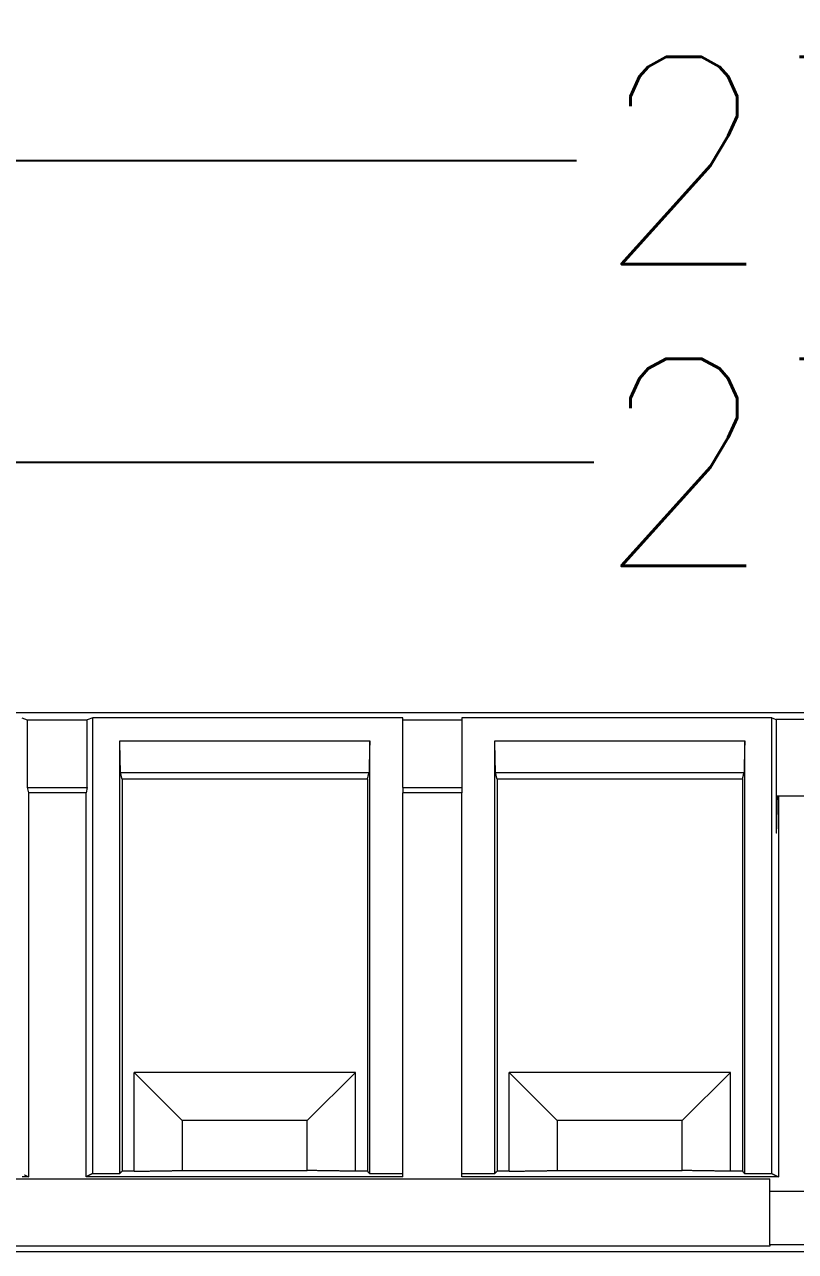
# Model space of a CAD drawing. Header units: millimetres. Extents: x 1136 to 1992, y 400 to 1005.
# Drawn here: x 1324.64 to 1343.23, y 643.6 to 673.21 of the extents above; entities that cross this region are included whole.
import ezdxf

# ---------------------------------------------------------------- set-up
doc = ezdxf.new("R2010")
doc.units = ezdxf.units.MM
doc.layers.add('6', color=7, linetype='Continuous', true_color=0xffffff)
doc.styles.get("Standard").update_dxf_attribs({"font": 'txt', "bigfont": 'gbcbig.shx'})
doc.dimstyles.get("Standard").update_dxf_attribs({"dimtxt": 5, "dimasz": 2, "dimexe": 0.18, "dimexo": 0.0625, "dimgap": 0.09, "dimtad": 0, "dimdec": 1, "dimdsep": 46, "dimtxsty": 'Standard', "dimcen": 0.09, "dimclrd": 5, "dimclre": 5, "dimclrt": 3, "dimadec": 0, "dimazin": 2, "dimtfac": 1, "dimtdec": 1, "dimtofl": 0, "dimtmove": 0, "dimatfit": 3, "dimfxl": 1, "dimtolj": 1, "dimtzin": 0, "dimarcsym": 0})

# ---------------------------------------------------------------- blocks, each defined once
blk = doc.blocks.new('*D105')
at = {"color": 5, "lineweight": -2}
for p, q in [((1212.867, 651.906), (1212.867, 662.823)), ((1214.867, 662.643), (1338.367, 662.643)), ((1481.212, 662.643), (1357.713, 662.643)), ((1483.212, 651.745), (1483.212, 662.823))]:
    blk.add_line(p, q, dxfattribs=at)
at = {"color": 5}
for points in [[(1214.867, 662.976), (1214.867, 662.31), (1212.867, 662.643)], [(1481.212, 662.976), (1481.212, 662.31), (1483.212, 662.643)]]:
    blk.add_solid(points, dxfattribs=at)
at = {"layer": 'Defpoints', "color": 0}
for p in [(1483.212, 662.643), (1212.867, 651.844), (1483.212, 651.683)]:
    blk.add_point(p, dxfattribs=at)
at = {"color": 3, "lineweight": 18, "insert": (1348.04, 662.643), "char_height": 5, "attachment_point": 5}
blk.add_mtext('\\A1;270.3', dxfattribs=at)
blk = doc.blocks.new('*D107')
at = {"color": 5, "lineweight": -2}
for p, q in [((1209.601, 655.745), (1209.601, 670.106)), ((1486.479, 655.792), (1486.479, 670.106)), ((1211.601, 669.926), (1337.95, 669.926)), ((1484.479, 669.926), (1358.13, 669.926))]:
    blk.add_line(p, q, dxfattribs=at)
at = {"color": 5}
for points in [[(1211.601, 670.259), (1211.601, 669.592), (1209.601, 669.926)], [(1484.479, 670.259), (1484.479, 669.592), (1486.479, 669.926)]]:
    blk.add_solid(points, dxfattribs=at)
at = {"layer": 'Defpoints', "color": 0}
for p in [(1486.479, 669.926), (1209.601, 655.682), (1486.479, 655.73)]:
    blk.add_point(p, dxfattribs=at)
at = {"color": 3, "lineweight": 18, "insert": (1348.04, 669.926), "char_height": 5, "attachment_point": 5}
blk.add_mtext('\\A1;276.9', dxfattribs=at)

msp = doc.modelspace()

# ---------------------------------------------------------------- linework, layer by layer
at = {"layer": '6', "color": 92, "linetype": 'Continuous', "lineweight": 18}
for p, q in [((1210.104, 656.607), (1485.976, 656.607)), ((1324.572, 656.479), (1324.705, 656.426)), ((1324.705, 656.426), (1324.705, 654.794)), ((1324.705, 656.426), (1326.15, 656.426)), ((1326.283, 656.479), (1326.15, 656.426)), ((1326.15, 654.794), (1326.15, 656.426)), ((1333.761, 656.479), (1326.283, 656.479)), ((1326.283, 645.479), (1326.283, 656.479)), ((1333.761, 656.426), (1333.761, 656.479)), ((1333.761, 656.426), (1335.184, 656.426)), ((1333.761, 654.794), (1333.761, 656.426)), ((1335.184, 656.479), (1335.184, 656.426)), ((1342.662, 656.479), (1335.184, 656.479)), ((1335.184, 656.426), (1335.184, 654.794)), ((1342.662, 656.479), (1342.764, 656.438)), ((1342.662, 645.479), (1342.662, 656.479)), ((1342.764, 656.438), (1342.764, 653.693)), ((1344.271, 656.438), (1342.764, 656.438)), ((1326.935, 645.479), (1326.935, 655.924)), ((1332.965, 645.479), (1332.965, 655.924)), ((1335.98, 645.479), (1335.98, 655.924)), ((1342.01, 645.479), (1342.01, 655.924)), ((1326.99, 654.999), (1326.99, 645.535)), ((1332.91, 654.999), (1332.91, 645.535)), ((1336.035, 654.999), (1336.035, 645.535)), ((1341.955, 654.999), (1341.955, 645.535)), ((1324.705, 654.794), (1324.733, 654.664)), ((1324.705, 654.794), (1326.15, 654.794)), ((1326.121, 654.664), (1324.733, 654.664)), ((1324.733, 654.664), (1324.733, 645.399)), ((1326.15, 654.794), (1326.121, 654.664)), ((1326.121, 645.399), (1326.121, 654.664)), ((1333.761, 654.794), (1333.761, 654.664)), ((1333.761, 654.794), (1335.184, 654.794)), ((1333.761, 645.399), (1333.761, 654.664)), ((1335.184, 654.664), (1333.761, 654.664)), ((1335.184, 654.794), (1335.184, 654.664)), ((1335.184, 645.399), (1335.184, 654.664)), ((1342.792, 654.597), (1342.823, 654.597)), ((1342.823, 654.597), (1342.823, 645.399)), ((1342.823, 654.597), (1344.211, 654.597)), ((1342.774, 653.693), (1342.764, 653.693)), ((1332.618, 647.919), (1327.282, 647.919)), ((1327.282, 645.535), (1327.282, 647.919)), ((1327.282, 647.919), (1328.442, 646.758)), ((1332.618, 647.919), (1331.457, 646.758)), ((1332.618, 645.535), (1332.618, 647.919)), ((1341.663, 647.919), (1336.327, 647.919)), ((1336.327, 647.919), (1337.487, 646.758)), ((1336.327, 645.535), (1336.327, 647.919)), ((1341.663, 647.919), (1340.502, 646.758)), ((1341.663, 645.535), (1341.663, 647.919)), ((1331.457, 646.758), (1328.442, 646.758)), ((1328.442, 646.758), (1328.442, 645.552)), ((1331.457, 645.552), (1331.457, 646.758)), ((1337.487, 646.758), (1337.487, 645.552)), ((1340.502, 646.758), (1337.487, 646.758)), ((1340.502, 645.552), (1340.502, 646.758)), ((1289.997, 645.351), (1342.613, 645.351)), ((1342.613, 645.349), (1342.613, 645.351)), ((1342.613, 645.049), (1342.613, 645.349)), ((1344.425, 645.049), (1342.613, 645.049)), ((1342.613, 643.757), (1342.613, 645.049)), ((1342.613, 643.724), (1217.792, 643.724)), ((1344.425, 643.757), (1342.613, 643.757)), ((1342.613, 643.757), (1342.613, 643.724)), ((1219.401, 643.598), (1476.679, 643.598))]:
    msp.add_line(p, q, dxfattribs=at)
for points in [[(1326.935, 655.924), (1327.056, 655.924), (1327.176, 655.924), (1327.297, 655.924), (1327.417, 655.924), (1327.538, 655.924), (1327.659, 655.924), (1327.779, 655.924), (1327.9, 655.924), (1328.02, 655.924), (1328.141, 655.924), (1328.262, 655.924), (1328.382, 655.924), (1328.503, 655.924), (1328.623, 655.924), (1328.744, 655.924), (1328.865, 655.924), (1328.985, 655.924), (1329.106, 655.924), (1329.226, 655.924), (1329.347, 655.924), (1329.468, 655.924), (1329.588, 655.924), (1329.709, 655.924), (1329.829, 655.924), (1329.95, 655.924), (1330.071, 655.924), (1330.191, 655.924), (1330.312, 655.924), (1330.432, 655.924), (1330.553, 655.924), (1330.674, 655.924), (1330.794, 655.924), (1330.915, 655.924), (1331.035, 655.924), (1331.156, 655.924), (1331.277, 655.924), (1331.397, 655.924), (1331.518, 655.924), (1331.638, 655.924), (1331.759, 655.924), (1331.88, 655.924), (1332, 655.924), (1332.121, 655.924), (1332.241, 655.924), (1332.362, 655.924), (1332.483, 655.924), (1332.603, 655.924), (1332.724, 655.924), (1332.844, 655.924), (1332.965, 655.924)], [(1326.953, 655.15), (1326.952, 655.166), (1326.952, 655.181), (1326.951, 655.197), (1326.951, 655.212), (1326.951, 655.228), (1326.95, 655.243), (1326.95, 655.258), (1326.95, 655.274), (1326.949, 655.289), (1326.949, 655.305), (1326.949, 655.32), (1326.948, 655.336), (1326.948, 655.351), (1326.948, 655.367), (1326.947, 655.382), (1326.947, 655.398), (1326.947, 655.413), (1326.946, 655.429), (1326.946, 655.444), (1326.945, 655.46), (1326.945, 655.475), (1326.945, 655.491), (1326.944, 655.506), (1326.944, 655.522), (1326.944, 655.537), (1326.943, 655.552), (1326.943, 655.568), (1326.943, 655.583), (1326.942, 655.599), (1326.942, 655.614), (1326.942, 655.63), (1326.941, 655.645), (1326.941, 655.661), (1326.941, 655.676), (1326.94, 655.692), (1326.94, 655.707), (1326.94, 655.723), (1326.939, 655.738), (1326.939, 655.754), (1326.938, 655.769), (1326.938, 655.785), (1326.938, 655.8), (1326.937, 655.816), (1326.937, 655.831), (1326.937, 655.846), (1326.936, 655.862), (1326.936, 655.877), (1326.936, 655.893), (1326.935, 655.908), (1326.935, 655.924)], [(1332.965, 655.924), (1332.965, 655.908), (1332.964, 655.893), (1332.964, 655.877), (1332.964, 655.862), (1332.963, 655.846), (1332.963, 655.831), (1332.963, 655.816), (1332.962, 655.8), (1332.962, 655.785), (1332.961, 655.769), (1332.961, 655.754), (1332.961, 655.738), (1332.96, 655.723), (1332.96, 655.707), (1332.96, 655.692), (1332.959, 655.676), (1332.959, 655.661), (1332.959, 655.645), (1332.958, 655.63), (1332.958, 655.614), (1332.958, 655.599), (1332.957, 655.583), (1332.957, 655.568), (1332.957, 655.552), (1332.956, 655.537), (1332.956, 655.522), (1332.956, 655.506), (1332.955, 655.491), (1332.955, 655.475), (1332.954, 655.46), (1332.954, 655.444), (1332.954, 655.429), (1332.953, 655.413), (1332.953, 655.398), (1332.953, 655.382), (1332.952, 655.367), (1332.952, 655.351), (1332.952, 655.336), (1332.951, 655.32), (1332.951, 655.305), (1332.951, 655.289), (1332.95, 655.274), (1332.95, 655.258), (1332.95, 655.243), (1332.949, 655.228), (1332.949, 655.212), (1332.948, 655.197), (1332.948, 655.181), (1332.948, 655.166), (1332.947, 655.15)], [(1335.998, 655.15), (1335.997, 655.166), (1335.997, 655.181), (1335.996, 655.197), (1335.996, 655.212), (1335.996, 655.228), (1335.995, 655.243), (1335.995, 655.258), (1335.995, 655.274), (1335.994, 655.289), (1335.994, 655.305), (1335.994, 655.32), (1335.993, 655.336), (1335.993, 655.351), (1335.993, 655.367), (1335.992, 655.382), (1335.992, 655.398), (1335.992, 655.413), (1335.991, 655.429), (1335.991, 655.444), (1335.99, 655.46), (1335.99, 655.475), (1335.99, 655.491), (1335.989, 655.506), (1335.989, 655.522), (1335.989, 655.537), (1335.988, 655.552), (1335.988, 655.568), (1335.988, 655.583), (1335.987, 655.599), (1335.987, 655.614), (1335.987, 655.63), (1335.986, 655.645), (1335.986, 655.661), (1335.986, 655.676), (1335.985, 655.692), (1335.985, 655.707), (1335.985, 655.723), (1335.984, 655.738), (1335.984, 655.754), (1335.983, 655.769), (1335.983, 655.785), (1335.983, 655.8), (1335.982, 655.816), (1335.982, 655.831), (1335.982, 655.846), (1335.981, 655.862), (1335.981, 655.877), (1335.981, 655.893), (1335.98, 655.908), (1335.98, 655.924)], [(1335.98, 655.924), (1336.101, 655.924), (1336.221, 655.924), (1336.342, 655.924), (1336.462, 655.924), (1336.583, 655.924), (1336.704, 655.924), (1336.824, 655.924), (1336.945, 655.924), (1337.065, 655.924), (1337.186, 655.924), (1337.307, 655.924), (1337.427, 655.924), (1337.548, 655.924), (1337.668, 655.924), (1337.789, 655.924), (1337.91, 655.924), (1338.03, 655.924), (1338.151, 655.924), (1338.271, 655.924), (1338.392, 655.924), (1338.513, 655.924), (1338.633, 655.924), (1338.754, 655.924), (1338.874, 655.924), (1338.995, 655.924), (1339.116, 655.924), (1339.236, 655.924), (1339.357, 655.924), (1339.477, 655.924), (1339.598, 655.924), (1339.719, 655.924), (1339.839, 655.924), (1339.96, 655.924), (1340.08, 655.924), (1340.201, 655.924), (1340.322, 655.924), (1340.442, 655.924), (1340.563, 655.924), (1340.683, 655.924), (1340.804, 655.924), (1340.925, 655.924), (1341.045, 655.924), (1341.166, 655.924), (1341.286, 655.924), (1341.407, 655.924), (1341.528, 655.924), (1341.648, 655.924), (1341.769, 655.924), (1341.889, 655.924), (1342.01, 655.924)], [(1342.01, 655.924), (1342.01, 655.908), (1342.009, 655.893), (1342.009, 655.877), (1342.009, 655.862), (1342.008, 655.846), (1342.008, 655.831), (1342.008, 655.816), (1342.007, 655.8), (1342.007, 655.785), (1342.006, 655.769), (1342.006, 655.754), (1342.006, 655.738), (1342.005, 655.723), (1342.005, 655.707), (1342.005, 655.692), (1342.004, 655.676), (1342.004, 655.661), (1342.004, 655.645), (1342.003, 655.63), (1342.003, 655.614), (1342.003, 655.599), (1342.002, 655.583), (1342.002, 655.568), (1342.002, 655.552), (1342.001, 655.537), (1342.001, 655.522), (1342.001, 655.506), (1342, 655.491), (1342, 655.475), (1341.999, 655.46), (1341.999, 655.444), (1341.999, 655.429), (1341.998, 655.413), (1341.998, 655.398), (1341.998, 655.382), (1341.997, 655.367), (1341.997, 655.351), (1341.997, 655.336), (1341.996, 655.32), (1341.996, 655.305), (1341.996, 655.289), (1341.995, 655.274), (1341.995, 655.258), (1341.995, 655.243), (1341.994, 655.228), (1341.994, 655.212), (1341.993, 655.197), (1341.993, 655.181), (1341.993, 655.166), (1341.992, 655.15)], [(1332.947, 655.15), (1332.828, 655.15), (1332.708, 655.15), (1332.588, 655.15), (1332.468, 655.15), (1332.348, 655.15), (1332.228, 655.15), (1332.108, 655.15), (1331.988, 655.15), (1331.868, 655.15), (1331.748, 655.15), (1331.629, 655.15), (1331.509, 655.15), (1331.389, 655.15), (1331.269, 655.15), (1331.149, 655.15), (1331.029, 655.15), (1330.909, 655.15), (1330.789, 655.15), (1330.669, 655.15), (1330.549, 655.15), (1330.43, 655.15), (1330.31, 655.15), (1330.19, 655.15), (1330.07, 655.15), (1329.95, 655.15), (1329.83, 655.15), (1329.71, 655.15), (1329.59, 655.15), (1329.47, 655.15), (1329.35, 655.15), (1329.231, 655.15), (1329.111, 655.15), (1328.991, 655.15), (1328.871, 655.15), (1328.751, 655.15), (1328.631, 655.15), (1328.511, 655.15), (1328.391, 655.15), (1328.271, 655.15), (1328.151, 655.15), (1328.032, 655.15), (1327.912, 655.15), (1327.792, 655.15), (1327.672, 655.15), (1327.552, 655.15), (1327.432, 655.15), (1327.312, 655.15), (1327.192, 655.15), (1327.072, 655.15), (1326.953, 655.15)], [(1326.99, 654.999), (1326.989, 655.002), (1326.989, 655.005), (1326.988, 655.008), (1326.987, 655.011), (1326.986, 655.014), (1326.986, 655.017), (1326.985, 655.02), (1326.984, 655.023), (1326.983, 655.026), (1326.983, 655.029), (1326.982, 655.032), (1326.981, 655.035), (1326.98, 655.038), (1326.98, 655.041), (1326.979, 655.045), (1326.978, 655.048), (1326.977, 655.051), (1326.977, 655.054), (1326.976, 655.057), (1326.975, 655.06), (1326.974, 655.063), (1326.974, 655.066), (1326.973, 655.069), (1326.972, 655.072), (1326.971, 655.075), (1326.971, 655.078), (1326.97, 655.081), (1326.969, 655.084), (1326.968, 655.087), (1326.968, 655.09), (1326.967, 655.093), (1326.966, 655.096), (1326.965, 655.099), (1326.965, 655.102), (1326.964, 655.105), (1326.963, 655.108), (1326.962, 655.111), (1326.962, 655.114), (1326.961, 655.117), (1326.96, 655.12), (1326.959, 655.123), (1326.959, 655.126), (1326.958, 655.129), (1326.957, 655.132), (1326.956, 655.135), (1326.956, 655.138), (1326.955, 655.141), (1326.954, 655.144), (1326.953, 655.147), (1326.953, 655.15)], [(1332.91, 654.999), (1332.791, 654.999), (1332.673, 654.999), (1332.555, 654.999), (1332.436, 654.999), (1332.318, 654.999), (1332.199, 654.999), (1332.081, 654.999), (1331.963, 654.999), (1331.844, 654.999), (1331.726, 654.999), (1331.607, 654.999), (1331.489, 654.999), (1331.371, 654.999), (1331.252, 654.999), (1331.134, 654.999), (1331.015, 654.999), (1330.897, 654.999), (1330.779, 654.999), (1330.66, 654.999), (1330.542, 654.999), (1330.424, 654.999), (1330.305, 654.999), (1330.187, 654.999), (1330.068, 654.999), (1329.95, 654.999), (1329.832, 654.999), (1329.713, 654.999), (1329.595, 654.999), (1329.476, 654.999), (1329.358, 654.999), (1329.24, 654.999), (1329.121, 654.999), (1329.003, 654.999), (1328.884, 654.999), (1328.766, 654.999), (1328.648, 654.999), (1328.529, 654.999), (1328.411, 654.999), (1328.293, 654.999), (1328.174, 654.999), (1328.056, 654.999), (1327.937, 654.999), (1327.819, 654.999), (1327.701, 654.999), (1327.582, 654.999), (1327.464, 654.999), (1327.345, 654.999), (1327.227, 654.999), (1327.109, 654.999), (1326.99, 654.999)], [(1332.91, 654.999), (1332.91, 655.002), (1332.911, 655.005), (1332.912, 655.008), (1332.913, 655.011), (1332.913, 655.014), (1332.914, 655.017), (1332.915, 655.02), (1332.916, 655.023), (1332.917, 655.026), (1332.917, 655.029), (1332.918, 655.032), (1332.919, 655.035), (1332.92, 655.038), (1332.92, 655.041), (1332.921, 655.045), (1332.922, 655.048), (1332.923, 655.051), (1332.923, 655.054), (1332.924, 655.057), (1332.925, 655.06), (1332.926, 655.063), (1332.926, 655.066), (1332.927, 655.069), (1332.928, 655.072), (1332.929, 655.075), (1332.929, 655.078), (1332.93, 655.081), (1332.931, 655.084), (1332.932, 655.087), (1332.932, 655.09), (1332.933, 655.093), (1332.934, 655.096), (1332.935, 655.099), (1332.935, 655.102), (1332.936, 655.105), (1332.937, 655.108), (1332.938, 655.111), (1332.938, 655.114), (1332.939, 655.117), (1332.94, 655.12), (1332.941, 655.123), (1332.941, 655.126), (1332.942, 655.129), (1332.943, 655.132), (1332.944, 655.135), (1332.944, 655.138), (1332.945, 655.141), (1332.946, 655.144), (1332.947, 655.147), (1332.947, 655.15)], [(1341.992, 655.15), (1341.873, 655.15), (1341.753, 655.15), (1341.633, 655.15), (1341.513, 655.15), (1341.393, 655.15), (1341.273, 655.15), (1341.153, 655.15), (1341.033, 655.15), (1340.913, 655.15), (1340.793, 655.15), (1340.674, 655.15), (1340.554, 655.15), (1340.434, 655.15), (1340.314, 655.15), (1340.194, 655.15), (1340.074, 655.15), (1339.954, 655.15), (1339.834, 655.15), (1339.714, 655.15), (1339.594, 655.15), (1339.475, 655.15), (1339.355, 655.15), (1339.235, 655.15), (1339.115, 655.15), (1338.995, 655.15), (1338.875, 655.15), (1338.755, 655.15), (1338.635, 655.15), (1338.515, 655.15), (1338.395, 655.15), (1338.276, 655.15), (1338.156, 655.15), (1338.036, 655.15), (1337.916, 655.15), (1337.796, 655.15), (1337.676, 655.15), (1337.556, 655.15), (1337.436, 655.15), (1337.316, 655.15), (1337.196, 655.15), (1337.077, 655.15), (1336.957, 655.15), (1336.837, 655.15), (1336.717, 655.15), (1336.597, 655.15), (1336.477, 655.15), (1336.357, 655.15), (1336.237, 655.15), (1336.117, 655.15), (1335.998, 655.15)], [(1336.035, 654.999), (1336.034, 655.002), (1336.034, 655.005), (1336.033, 655.008), (1336.032, 655.011), (1336.031, 655.014), (1336.031, 655.017), (1336.03, 655.02), (1336.029, 655.023), (1336.028, 655.026), (1336.028, 655.029), (1336.027, 655.032), (1336.026, 655.035), (1336.025, 655.038), (1336.025, 655.041), (1336.024, 655.045), (1336.023, 655.048), (1336.022, 655.051), (1336.022, 655.054), (1336.021, 655.057), (1336.02, 655.06), (1336.019, 655.063), (1336.019, 655.066), (1336.018, 655.069), (1336.017, 655.072), (1336.016, 655.075), (1336.016, 655.078), (1336.015, 655.081), (1336.014, 655.084), (1336.013, 655.087), (1336.013, 655.09), (1336.012, 655.093), (1336.011, 655.096), (1336.01, 655.099), (1336.01, 655.102), (1336.009, 655.105), (1336.008, 655.108), (1336.007, 655.111), (1336.007, 655.114), (1336.006, 655.117), (1336.005, 655.12), (1336.004, 655.123), (1336.004, 655.126), (1336.003, 655.129), (1336.002, 655.132), (1336.001, 655.135), (1336.001, 655.138), (1336, 655.141), (1335.999, 655.144), (1335.998, 655.147), (1335.998, 655.15)], [(1341.955, 654.999), (1341.836, 654.999), (1341.718, 654.999), (1341.6, 654.999), (1341.481, 654.999), (1341.363, 654.999), (1341.244, 654.999), (1341.126, 654.999), (1341.008, 654.999), (1340.889, 654.999), (1340.771, 654.999), (1340.652, 654.999), (1340.534, 654.999), (1340.416, 654.999), (1340.297, 654.999), (1340.179, 654.999), (1340.06, 654.999), (1339.942, 654.999), (1339.824, 654.999), (1339.705, 654.999), (1339.587, 654.999), (1339.469, 654.999), (1339.35, 654.999), (1339.232, 654.999), (1339.113, 654.999), (1338.995, 654.999), (1338.877, 654.999), (1338.758, 654.999), (1338.64, 654.999), (1338.521, 654.999), (1338.403, 654.999), (1338.285, 654.999), (1338.166, 654.999), (1338.048, 654.999), (1337.929, 654.999), (1337.811, 654.999), (1337.693, 654.999), (1337.574, 654.999), (1337.456, 654.999), (1337.338, 654.999), (1337.219, 654.999), (1337.101, 654.999), (1336.982, 654.999), (1336.864, 654.999), (1336.746, 654.999), (1336.627, 654.999), (1336.509, 654.999), (1336.39, 654.999), (1336.272, 654.999), (1336.154, 654.999), (1336.035, 654.999)], [(1341.955, 654.999), (1341.955, 655.002), (1341.956, 655.005), (1341.957, 655.008), (1341.958, 655.011), (1341.958, 655.014), (1341.959, 655.017), (1341.96, 655.02), (1341.961, 655.023), (1341.962, 655.026), (1341.962, 655.029), (1341.963, 655.032), (1341.964, 655.035), (1341.965, 655.038), (1341.965, 655.041), (1341.966, 655.045), (1341.967, 655.048), (1341.968, 655.051), (1341.968, 655.054), (1341.969, 655.057), (1341.97, 655.06), (1341.971, 655.063), (1341.971, 655.066), (1341.972, 655.069), (1341.973, 655.072), (1341.974, 655.075), (1341.974, 655.078), (1341.975, 655.081), (1341.976, 655.084), (1341.977, 655.087), (1341.977, 655.09), (1341.978, 655.093), (1341.979, 655.096), (1341.98, 655.099), (1341.98, 655.102), (1341.981, 655.105), (1341.982, 655.108), (1341.983, 655.111), (1341.983, 655.114), (1341.984, 655.117), (1341.985, 655.12), (1341.986, 655.123), (1341.986, 655.126), (1341.987, 655.129), (1341.988, 655.132), (1341.989, 655.135), (1341.989, 655.138), (1341.99, 655.141), (1341.991, 655.144), (1341.992, 655.147), (1341.992, 655.15)], [(1326.283, 645.479), (1326.28, 645.478), (1326.276, 645.476), (1326.273, 645.475), (1326.27, 645.473), (1326.267, 645.471), (1326.263, 645.47), (1326.26, 645.468), (1326.257, 645.467), (1326.254, 645.465), (1326.251, 645.463), (1326.247, 645.462), (1326.244, 645.46), (1326.241, 645.458), (1326.238, 645.457), (1326.234, 645.455), (1326.231, 645.454), (1326.228, 645.452), (1326.225, 645.45), (1326.222, 645.449), (1326.218, 645.447), (1326.215, 645.446), (1326.212, 645.444), (1326.209, 645.442), (1326.205, 645.441), (1326.202, 645.439), (1326.199, 645.437), (1326.196, 645.436), (1326.192, 645.434), (1326.189, 645.433), (1326.186, 645.431), (1326.183, 645.429), (1326.18, 645.428), (1326.176, 645.426), (1326.173, 645.425), (1326.17, 645.423), (1326.167, 645.421), (1326.163, 645.42), (1326.16, 645.418), (1326.157, 645.416), (1326.154, 645.415), (1326.151, 645.413), (1326.147, 645.412), (1326.144, 645.41), (1326.141, 645.408), (1326.138, 645.407), (1326.134, 645.405), (1326.131, 645.404), (1326.128, 645.402), (1326.125, 645.4), (1326.121, 645.399)], [(1326.283, 645.479), (1326.296, 645.479), (1326.309, 645.479), (1326.322, 645.479), (1326.335, 645.479), (1326.348, 645.479), (1326.361, 645.479), (1326.374, 645.479), (1326.387, 645.479), (1326.4, 645.479), (1326.413, 645.479), (1326.426, 645.479), (1326.439, 645.479), (1326.452, 645.479), (1326.465, 645.479), (1326.478, 645.479), (1326.492, 645.479), (1326.505, 645.479), (1326.518, 645.479), (1326.531, 645.479), (1326.544, 645.479), (1326.557, 645.479), (1326.57, 645.479), (1326.583, 645.479), (1326.596, 645.479), (1326.609, 645.479), (1326.622, 645.479), (1326.635, 645.479), (1326.648, 645.479), (1326.661, 645.479), (1326.674, 645.479), (1326.687, 645.479), (1326.7, 645.479), (1326.713, 645.479), (1326.726, 645.479), (1326.739, 645.479), (1326.752, 645.479), (1326.765, 645.479), (1326.778, 645.479), (1326.792, 645.479), (1326.805, 645.479), (1326.818, 645.479), (1326.831, 645.479), (1326.844, 645.479), (1326.857, 645.479), (1326.87, 645.479), (1326.883, 645.479), (1326.896, 645.479), (1326.909, 645.479), (1326.922, 645.479), (1326.935, 645.479)], [(1326.935, 645.479), (1326.936, 645.481), (1326.937, 645.482), (1326.938, 645.483), (1326.939, 645.484), (1326.941, 645.485), (1326.942, 645.486), (1326.943, 645.487), (1326.944, 645.488), (1326.945, 645.489), (1326.946, 645.49), (1326.947, 645.492), (1326.948, 645.493), (1326.949, 645.494), (1326.95, 645.495), (1326.952, 645.496), (1326.953, 645.497), (1326.954, 645.498), (1326.955, 645.499), (1326.956, 645.5), (1326.957, 645.502), (1326.958, 645.503), (1326.959, 645.504), (1326.96, 645.505), (1326.961, 645.506), (1326.963, 645.507), (1326.964, 645.508), (1326.965, 645.509), (1326.966, 645.51), (1326.967, 645.511), (1326.968, 645.513), (1326.969, 645.514), (1326.97, 645.515), (1326.971, 645.516), (1326.973, 645.517), (1326.974, 645.518), (1326.975, 645.519), (1326.976, 645.52), (1326.977, 645.521), (1326.978, 645.523), (1326.979, 645.524), (1326.98, 645.525), (1326.981, 645.526), (1326.982, 645.527), (1326.984, 645.528), (1326.985, 645.529), (1326.986, 645.53), (1326.987, 645.531), (1326.988, 645.532), (1326.989, 645.534), (1326.99, 645.535)], [(1327.282, 645.535), (1327.276, 645.535), (1327.27, 645.535), (1327.264, 645.535), (1327.259, 645.535), (1327.253, 645.535), (1327.247, 645.535), (1327.241, 645.535), (1327.235, 645.535), (1327.229, 645.535), (1327.224, 645.535), (1327.218, 645.535), (1327.212, 645.535), (1327.206, 645.535), (1327.2, 645.535), (1327.194, 645.535), (1327.189, 645.535), (1327.183, 645.535), (1327.177, 645.535), (1327.171, 645.535), (1327.165, 645.535), (1327.159, 645.535), (1327.154, 645.535), (1327.148, 645.535), (1327.142, 645.535), (1327.136, 645.535), (1327.13, 645.535), (1327.124, 645.535), (1327.119, 645.535), (1327.113, 645.535), (1327.107, 645.535), (1327.101, 645.535), (1327.095, 645.535), (1327.089, 645.535), (1327.084, 645.535), (1327.078, 645.535), (1327.072, 645.535), (1327.066, 645.535), (1327.06, 645.535), (1327.054, 645.535), (1327.049, 645.535), (1327.043, 645.535), (1327.037, 645.535), (1327.031, 645.535), (1327.025, 645.535), (1327.019, 645.535), (1327.014, 645.535), (1327.008, 645.535), (1327.002, 645.535), (1326.996, 645.535), (1326.99, 645.535)], [(1327.282, 645.535), (1327.305, 645.535), (1327.328, 645.535), (1327.352, 645.536), (1327.375, 645.536), (1327.398, 645.536), (1327.421, 645.537), (1327.444, 645.537), (1327.468, 645.537), (1327.491, 645.538), (1327.514, 645.538), (1327.537, 645.539), (1327.561, 645.539), (1327.584, 645.539), (1327.607, 645.54), (1327.63, 645.54), (1327.653, 645.54), (1327.677, 645.541), (1327.7, 645.541), (1327.723, 645.541), (1327.746, 645.542), (1327.769, 645.542), (1327.793, 645.542), (1327.816, 645.543), (1327.839, 645.543), (1327.862, 645.543), (1327.885, 645.544), (1327.909, 645.544), (1327.932, 645.545), (1327.955, 645.545), (1327.978, 645.545), (1328.001, 645.546), (1328.025, 645.546), (1328.048, 645.546), (1328.071, 645.547), (1328.094, 645.547), (1328.118, 645.547), (1328.141, 645.548), (1328.164, 645.548), (1328.187, 645.548), (1328.21, 645.549), (1328.234, 645.549), (1328.257, 645.549), (1328.28, 645.55), (1328.303, 645.55), (1328.326, 645.55), (1328.35, 645.551), (1328.373, 645.551), (1328.396, 645.552), (1328.419, 645.552), (1328.442, 645.552)], [(1328.442, 645.552), (1328.503, 645.552), (1328.563, 645.552), (1328.623, 645.552), (1328.684, 645.552), (1328.744, 645.552), (1328.804, 645.552), (1328.865, 645.552), (1328.925, 645.552), (1328.985, 645.552), (1329.045, 645.552), (1329.106, 645.552), (1329.166, 645.552), (1329.226, 645.552), (1329.287, 645.552), (1329.347, 645.552), (1329.407, 645.552), (1329.468, 645.552), (1329.528, 645.552), (1329.588, 645.552), (1329.648, 645.552), (1329.709, 645.552), (1329.769, 645.552), (1329.829, 645.552), (1329.89, 645.552), (1329.95, 645.552), (1330.01, 645.552), (1330.071, 645.552), (1330.131, 645.552), (1330.191, 645.552), (1330.251, 645.552), (1330.312, 645.552), (1330.372, 645.552), (1330.432, 645.552), (1330.493, 645.552), (1330.553, 645.552), (1330.613, 645.552), (1330.674, 645.552), (1330.734, 645.552), (1330.794, 645.552), (1330.854, 645.552), (1330.915, 645.552), (1330.975, 645.552), (1331.035, 645.552), (1331.096, 645.552), (1331.156, 645.552), (1331.216, 645.552), (1331.277, 645.552), (1331.337, 645.552), (1331.397, 645.552), (1331.457, 645.552)], [(1332.618, 645.535), (1332.595, 645.535), (1332.572, 645.535), (1332.548, 645.536), (1332.525, 645.536), (1332.502, 645.536), (1332.479, 645.537), (1332.455, 645.537), (1332.432, 645.537), (1332.409, 645.538), (1332.386, 645.538), (1332.363, 645.539), (1332.339, 645.539), (1332.316, 645.539), (1332.293, 645.54), (1332.27, 645.54), (1332.247, 645.54), (1332.223, 645.541), (1332.2, 645.541), (1332.177, 645.541), (1332.154, 645.542), (1332.131, 645.542), (1332.107, 645.542), (1332.084, 645.543), (1332.061, 645.543), (1332.038, 645.543), (1332.015, 645.544), (1331.991, 645.544), (1331.968, 645.545), (1331.945, 645.545), (1331.922, 645.545), (1331.898, 645.546), (1331.875, 645.546), (1331.852, 645.546), (1331.829, 645.547), (1331.806, 645.547), (1331.782, 645.547), (1331.759, 645.548), (1331.736, 645.548), (1331.713, 645.548), (1331.69, 645.549), (1331.666, 645.549), (1331.643, 645.549), (1331.62, 645.55), (1331.597, 645.55), (1331.574, 645.55), (1331.55, 645.551), (1331.527, 645.551), (1331.504, 645.552), (1331.481, 645.552), (1331.457, 645.552)], [(1332.91, 645.535), (1332.904, 645.535), (1332.898, 645.535), (1332.892, 645.535), (1332.886, 645.535), (1332.881, 645.535), (1332.875, 645.535), (1332.869, 645.535), (1332.863, 645.535), (1332.857, 645.535), (1332.851, 645.535), (1332.846, 645.535), (1332.84, 645.535), (1332.834, 645.535), (1332.828, 645.535), (1332.822, 645.535), (1332.816, 645.535), (1332.811, 645.535), (1332.805, 645.535), (1332.799, 645.535), (1332.793, 645.535), (1332.787, 645.535), (1332.781, 645.535), (1332.776, 645.535), (1332.77, 645.535), (1332.764, 645.535), (1332.758, 645.535), (1332.752, 645.535), (1332.746, 645.535), (1332.74, 645.535), (1332.735, 645.535), (1332.729, 645.535), (1332.723, 645.535), (1332.717, 645.535), (1332.711, 645.535), (1332.705, 645.535), (1332.7, 645.535), (1332.694, 645.535), (1332.688, 645.535), (1332.682, 645.535), (1332.676, 645.535), (1332.67, 645.535), (1332.665, 645.535), (1332.659, 645.535), (1332.653, 645.535), (1332.647, 645.535), (1332.641, 645.535), (1332.635, 645.535), (1332.63, 645.535), (1332.624, 645.535), (1332.618, 645.535)], [(1332.91, 645.535), (1332.911, 645.534), (1332.912, 645.532), (1332.913, 645.531), (1332.914, 645.53), (1332.915, 645.529), (1332.916, 645.528), (1332.917, 645.527), (1332.919, 645.526), (1332.92, 645.525), (1332.921, 645.524), (1332.922, 645.523), (1332.923, 645.521), (1332.924, 645.52), (1332.925, 645.519), (1332.926, 645.518), (1332.927, 645.517), (1332.929, 645.516), (1332.93, 645.515), (1332.931, 645.514), (1332.932, 645.513), (1332.933, 645.511), (1332.934, 645.51), (1332.935, 645.509), (1332.936, 645.508), (1332.937, 645.507), (1332.938, 645.506), (1332.94, 645.505), (1332.941, 645.504), (1332.942, 645.503), (1332.943, 645.502), (1332.944, 645.5), (1332.945, 645.499), (1332.946, 645.498), (1332.947, 645.497), (1332.948, 645.496), (1332.95, 645.495), (1332.951, 645.494), (1332.952, 645.493), (1332.953, 645.492), (1332.954, 645.49), (1332.955, 645.489), (1332.956, 645.488), (1332.957, 645.487), (1332.958, 645.486), (1332.959, 645.485), (1332.961, 645.484), (1332.962, 645.483), (1332.963, 645.482), (1332.964, 645.481), (1332.965, 645.479)], [(1332.965, 645.479), (1332.981, 645.479), (1332.997, 645.479), (1333.013, 645.479), (1333.029, 645.479), (1333.045, 645.479), (1333.061, 645.479), (1333.076, 645.479), (1333.092, 645.479), (1333.108, 645.479), (1333.124, 645.479), (1333.14, 645.479), (1333.156, 645.479), (1333.172, 645.479), (1333.188, 645.479), (1333.204, 645.479), (1333.22, 645.479), (1333.236, 645.479), (1333.252, 645.479), (1333.267, 645.479), (1333.283, 645.479), (1333.299, 645.479), (1333.315, 645.479), (1333.331, 645.479), (1333.347, 645.479), (1333.363, 645.479), (1333.379, 645.479), (1333.395, 645.479), (1333.411, 645.479), (1333.427, 645.479), (1333.443, 645.479), (1333.459, 645.479), (1333.474, 645.479), (1333.49, 645.479), (1333.506, 645.479), (1333.522, 645.479), (1333.538, 645.479), (1333.554, 645.479), (1333.57, 645.479), (1333.586, 645.479), (1333.602, 645.479), (1333.618, 645.479), (1333.634, 645.479), (1333.65, 645.479), (1333.666, 645.479), (1333.681, 645.479), (1333.697, 645.479), (1333.713, 645.479), (1333.729, 645.479), (1333.745, 645.479), (1333.761, 645.479)], [(1335.184, 645.479), (1335.2, 645.479), (1335.216, 645.479), (1335.232, 645.479), (1335.248, 645.479), (1335.263, 645.479), (1335.279, 645.479), (1335.295, 645.479), (1335.311, 645.479), (1335.327, 645.479), (1335.343, 645.479), (1335.359, 645.479), (1335.375, 645.479), (1335.391, 645.479), (1335.407, 645.479), (1335.423, 645.479), (1335.439, 645.479), (1335.455, 645.479), (1335.47, 645.479), (1335.486, 645.479), (1335.502, 645.479), (1335.518, 645.479), (1335.534, 645.479), (1335.55, 645.479), (1335.566, 645.479), (1335.582, 645.479), (1335.598, 645.479), (1335.614, 645.479), (1335.63, 645.479), (1335.646, 645.479), (1335.662, 645.479), (1335.677, 645.479), (1335.693, 645.479), (1335.709, 645.479), (1335.725, 645.479), (1335.741, 645.479), (1335.757, 645.479), (1335.773, 645.479), (1335.789, 645.479), (1335.805, 645.479), (1335.821, 645.479), (1335.837, 645.479), (1335.853, 645.479), (1335.869, 645.479), (1335.884, 645.479), (1335.9, 645.479), (1335.916, 645.479), (1335.932, 645.479), (1335.948, 645.479), (1335.964, 645.479), (1335.98, 645.479)], [(1335.98, 645.479), (1335.981, 645.481), (1335.982, 645.482), (1335.983, 645.483), (1335.984, 645.484), (1335.986, 645.485), (1335.987, 645.486), (1335.988, 645.487), (1335.989, 645.488), (1335.99, 645.489), (1335.991, 645.49), (1335.992, 645.492), (1335.993, 645.493), (1335.994, 645.494), (1335.995, 645.495), (1335.997, 645.496), (1335.998, 645.497), (1335.999, 645.498), (1336, 645.499), (1336.001, 645.5), (1336.002, 645.502), (1336.003, 645.503), (1336.004, 645.504), (1336.005, 645.505), (1336.006, 645.506), (1336.008, 645.507), (1336.009, 645.508), (1336.01, 645.509), (1336.011, 645.51), (1336.012, 645.511), (1336.013, 645.513), (1336.014, 645.514), (1336.015, 645.515), (1336.016, 645.516), (1336.018, 645.517), (1336.019, 645.518), (1336.02, 645.519), (1336.021, 645.52), (1336.022, 645.521), (1336.023, 645.523), (1336.024, 645.524), (1336.025, 645.525), (1336.026, 645.526), (1336.027, 645.527), (1336.029, 645.528), (1336.03, 645.529), (1336.031, 645.53), (1336.032, 645.531), (1336.033, 645.532), (1336.034, 645.534), (1336.035, 645.535)], [(1336.327, 645.535), (1336.321, 645.535), (1336.315, 645.535), (1336.309, 645.535), (1336.304, 645.535), (1336.298, 645.535), (1336.292, 645.535), (1336.286, 645.535), (1336.28, 645.535), (1336.274, 645.535), (1336.269, 645.535), (1336.263, 645.535), (1336.257, 645.535), (1336.251, 645.535), (1336.245, 645.535), (1336.239, 645.535), (1336.234, 645.535), (1336.228, 645.535), (1336.222, 645.535), (1336.216, 645.535), (1336.21, 645.535), (1336.204, 645.535), (1336.199, 645.535), (1336.193, 645.535), (1336.187, 645.535), (1336.181, 645.535), (1336.175, 645.535), (1336.169, 645.535), (1336.164, 645.535), (1336.158, 645.535), (1336.152, 645.535), (1336.146, 645.535), (1336.14, 645.535), (1336.134, 645.535), (1336.129, 645.535), (1336.123, 645.535), (1336.117, 645.535), (1336.111, 645.535), (1336.105, 645.535), (1336.099, 645.535), (1336.094, 645.535), (1336.088, 645.535), (1336.082, 645.535), (1336.076, 645.535), (1336.07, 645.535), (1336.064, 645.535), (1336.059, 645.535), (1336.053, 645.535), (1336.047, 645.535), (1336.041, 645.535), (1336.035, 645.535)], [(1336.327, 645.535), (1336.35, 645.535), (1336.373, 645.535), (1336.397, 645.536), (1336.42, 645.536), (1336.443, 645.536), (1336.466, 645.537), (1336.489, 645.537), (1336.513, 645.537), (1336.536, 645.538), (1336.559, 645.538), (1336.582, 645.539), (1336.606, 645.539), (1336.629, 645.539), (1336.652, 645.54), (1336.675, 645.54), (1336.698, 645.54), (1336.722, 645.541), (1336.745, 645.541), (1336.768, 645.541), (1336.791, 645.542), (1336.814, 645.542), (1336.838, 645.542), (1336.861, 645.543), (1336.884, 645.543), (1336.907, 645.543), (1336.93, 645.544), (1336.954, 645.544), (1336.977, 645.545), (1337, 645.545), (1337.023, 645.545), (1337.046, 645.546), (1337.07, 645.546), (1337.093, 645.546), (1337.116, 645.547), (1337.139, 645.547), (1337.163, 645.547), (1337.186, 645.548), (1337.209, 645.548), (1337.232, 645.548), (1337.255, 645.549), (1337.279, 645.549), (1337.302, 645.549), (1337.325, 645.55), (1337.348, 645.55), (1337.371, 645.55), (1337.395, 645.551), (1337.418, 645.551), (1337.441, 645.552), (1337.464, 645.552), (1337.487, 645.552)], [(1337.487, 645.552), (1337.548, 645.552), (1337.608, 645.552), (1337.668, 645.552), (1337.729, 645.552), (1337.789, 645.552), (1337.849, 645.552), (1337.91, 645.552), (1337.97, 645.552), (1338.03, 645.552), (1338.09, 645.552), (1338.151, 645.552), (1338.211, 645.552), (1338.271, 645.552), (1338.332, 645.552), (1338.392, 645.552), (1338.452, 645.552), (1338.513, 645.552), (1338.573, 645.552), (1338.633, 645.552), (1338.693, 645.552), (1338.754, 645.552), (1338.814, 645.552), (1338.874, 645.552), (1338.935, 645.552), (1338.995, 645.552), (1339.055, 645.552), (1339.116, 645.552), (1339.176, 645.552), (1339.236, 645.552), (1339.296, 645.552), (1339.357, 645.552), (1339.417, 645.552), (1339.477, 645.552), (1339.538, 645.552), (1339.598, 645.552), (1339.658, 645.552), (1339.719, 645.552), (1339.779, 645.552), (1339.839, 645.552), (1339.899, 645.552), (1339.96, 645.552), (1340.02, 645.552), (1340.08, 645.552), (1340.141, 645.552), (1340.201, 645.552), (1340.261, 645.552), (1340.322, 645.552), (1340.382, 645.552), (1340.442, 645.552), (1340.502, 645.552)], [(1341.663, 645.535), (1341.64, 645.535), (1341.617, 645.535), (1341.593, 645.536), (1341.57, 645.536), (1341.547, 645.536), (1341.524, 645.537), (1341.5, 645.537), (1341.477, 645.537), (1341.454, 645.538), (1341.431, 645.538), (1341.408, 645.539), (1341.384, 645.539), (1341.361, 645.539), (1341.338, 645.54), (1341.315, 645.54), (1341.292, 645.54), (1341.268, 645.541), (1341.245, 645.541), (1341.222, 645.541), (1341.199, 645.542), (1341.176, 645.542), (1341.152, 645.542), (1341.129, 645.543), (1341.106, 645.543), (1341.083, 645.543), (1341.06, 645.544), (1341.036, 645.544), (1341.013, 645.545), (1340.99, 645.545), (1340.967, 645.545), (1340.943, 645.546), (1340.92, 645.546), (1340.897, 645.546), (1340.874, 645.547), (1340.851, 645.547), (1340.827, 645.547), (1340.804, 645.548), (1340.781, 645.548), (1340.758, 645.548), (1340.735, 645.549), (1340.711, 645.549), (1340.688, 645.549), (1340.665, 645.55), (1340.642, 645.55), (1340.619, 645.55), (1340.595, 645.551), (1340.572, 645.551), (1340.549, 645.552), (1340.526, 645.552), (1340.502, 645.552)], [(1341.955, 645.535), (1341.949, 645.535), (1341.943, 645.535), (1341.937, 645.535), (1341.931, 645.535), (1341.926, 645.535), (1341.92, 645.535), (1341.914, 645.535), (1341.908, 645.535), (1341.902, 645.535), (1341.896, 645.535), (1341.891, 645.535), (1341.885, 645.535), (1341.879, 645.535), (1341.873, 645.535), (1341.867, 645.535), (1341.861, 645.535), (1341.856, 645.535), (1341.85, 645.535), (1341.844, 645.535), (1341.838, 645.535), (1341.832, 645.535), (1341.826, 645.535), (1341.821, 645.535), (1341.815, 645.535), (1341.809, 645.535), (1341.803, 645.535), (1341.797, 645.535), (1341.791, 645.535), (1341.785, 645.535), (1341.78, 645.535), (1341.774, 645.535), (1341.768, 645.535), (1341.762, 645.535), (1341.756, 645.535), (1341.75, 645.535), (1341.745, 645.535), (1341.739, 645.535), (1341.733, 645.535), (1341.727, 645.535), (1341.721, 645.535), (1341.715, 645.535), (1341.71, 645.535), (1341.704, 645.535), (1341.698, 645.535), (1341.692, 645.535), (1341.686, 645.535), (1341.68, 645.535), (1341.675, 645.535), (1341.669, 645.535), (1341.663, 645.535)], [(1341.955, 645.535), (1341.956, 645.534), (1341.957, 645.532), (1341.958, 645.531), (1341.959, 645.53), (1341.96, 645.529), (1341.961, 645.528), (1341.962, 645.527), (1341.964, 645.526), (1341.965, 645.525), (1341.966, 645.524), (1341.967, 645.523), (1341.968, 645.521), (1341.969, 645.52), (1341.97, 645.519), (1341.971, 645.518), (1341.972, 645.517), (1341.974, 645.516), (1341.975, 645.515), (1341.976, 645.514), (1341.977, 645.513), (1341.978, 645.511), (1341.979, 645.51), (1341.98, 645.509), (1341.981, 645.508), (1341.982, 645.507), (1341.983, 645.506), (1341.985, 645.505), (1341.986, 645.504), (1341.987, 645.503), (1341.988, 645.502), (1341.989, 645.5), (1341.99, 645.499), (1341.991, 645.498), (1341.992, 645.497), (1341.993, 645.496), (1341.995, 645.495), (1341.996, 645.494), (1341.997, 645.493), (1341.998, 645.492), (1341.999, 645.49), (1342, 645.489), (1342.001, 645.488), (1342.002, 645.487), (1342.003, 645.486), (1342.004, 645.485), (1342.006, 645.484), (1342.007, 645.483), (1342.008, 645.482), (1342.009, 645.481), (1342.01, 645.479)], [(1342.01, 645.479), (1342.023, 645.479), (1342.036, 645.479), (1342.049, 645.479), (1342.062, 645.479), (1342.075, 645.479), (1342.088, 645.479), (1342.101, 645.479), (1342.114, 645.479), (1342.127, 645.479), (1342.14, 645.479), (1342.153, 645.479), (1342.166, 645.479), (1342.18, 645.479), (1342.193, 645.479), (1342.206, 645.479), (1342.219, 645.479), (1342.232, 645.479), (1342.245, 645.479), (1342.258, 645.479), (1342.271, 645.479), (1342.284, 645.479), (1342.297, 645.479), (1342.31, 645.479), (1342.323, 645.479), (1342.336, 645.479), (1342.349, 645.479), (1342.362, 645.479), (1342.375, 645.479), (1342.388, 645.479), (1342.401, 645.479), (1342.414, 645.479), (1342.427, 645.479), (1342.44, 645.479), (1342.453, 645.479), (1342.466, 645.479), (1342.48, 645.479), (1342.493, 645.479), (1342.506, 645.479), (1342.519, 645.479), (1342.532, 645.479), (1342.545, 645.479), (1342.558, 645.479), (1342.571, 645.479), (1342.584, 645.479), (1342.597, 645.479), (1342.61, 645.479), (1342.623, 645.479), (1342.636, 645.479), (1342.649, 645.479), (1342.662, 645.479)], [(1342.662, 645.479), (1342.665, 645.478), (1342.669, 645.476), (1342.672, 645.475), (1342.675, 645.473), (1342.678, 645.471), (1342.681, 645.47), (1342.685, 645.468), (1342.688, 645.467), (1342.691, 645.465), (1342.694, 645.463), (1342.698, 645.462), (1342.701, 645.46), (1342.704, 645.458), (1342.707, 645.457), (1342.711, 645.455), (1342.714, 645.454), (1342.717, 645.452), (1342.72, 645.45), (1342.723, 645.449), (1342.727, 645.447), (1342.73, 645.446), (1342.733, 645.444), (1342.736, 645.442), (1342.74, 645.441), (1342.743, 645.439), (1342.746, 645.437), (1342.749, 645.436), (1342.752, 645.434), (1342.756, 645.433), (1342.759, 645.431), (1342.762, 645.429), (1342.765, 645.428), (1342.769, 645.426), (1342.772, 645.425), (1342.775, 645.423), (1342.778, 645.421), (1342.782, 645.42), (1342.785, 645.418), (1342.788, 645.416), (1342.791, 645.415), (1342.794, 645.413), (1342.798, 645.412), (1342.801, 645.41), (1342.804, 645.408), (1342.807, 645.407), (1342.811, 645.405), (1342.814, 645.404), (1342.817, 645.402), (1342.82, 645.4), (1342.823, 645.399)], [(1324.733, 645.399), (1324.58, 645.399)], [(1324.637, 645.447), (1324.64, 645.446), (1324.643, 645.444), (1324.646, 645.442), (1324.65, 645.441), (1324.653, 645.439), (1324.656, 645.437), (1324.659, 645.436), (1324.662, 645.434), (1324.666, 645.433), (1324.669, 645.431), (1324.672, 645.429), (1324.675, 645.428), (1324.679, 645.426), (1324.682, 645.425), (1324.685, 645.423), (1324.688, 645.421), (1324.692, 645.42), (1324.695, 645.418), (1324.698, 645.416), (1324.701, 645.415), (1324.704, 645.413), (1324.708, 645.412), (1324.711, 645.41), (1324.714, 645.408), (1324.717, 645.407), (1324.721, 645.405), (1324.724, 645.404), (1324.727, 645.402), (1324.73, 645.4), (1324.733, 645.399)], [(1333.761, 645.399), (1333.608, 645.399), (1333.455, 645.399), (1333.303, 645.399), (1333.15, 645.399), (1332.997, 645.399), (1332.844, 645.399), (1332.692, 645.399), (1332.539, 645.399), (1332.386, 645.399), (1332.233, 645.399), (1332.08, 645.399), (1331.928, 645.399), (1331.775, 645.399), (1331.622, 645.399), (1331.469, 645.399), (1331.316, 645.399), (1331.164, 645.399), (1331.011, 645.399), (1330.858, 645.399), (1330.705, 645.399), (1330.552, 645.399), (1330.4, 645.399), (1330.247, 645.399), (1330.094, 645.399), (1329.941, 645.399), (1329.788, 645.399), (1329.636, 645.399), (1329.483, 645.399), (1329.33, 645.399), (1329.177, 645.399), (1329.025, 645.399), (1328.872, 645.399), (1328.719, 645.399), (1328.566, 645.399), (1328.413, 645.399), (1328.261, 645.399), (1328.108, 645.399), (1327.955, 645.399), (1327.802, 645.399), (1327.649, 645.399), (1327.497, 645.399), (1327.344, 645.399), (1327.191, 645.399), (1327.038, 645.399), (1326.885, 645.399), (1326.733, 645.399), (1326.58, 645.399), (1326.427, 645.399), (1326.274, 645.399), (1326.121, 645.399)], [(1342.823, 645.399), (1342.671, 645.399), (1342.518, 645.399), (1342.365, 645.399), (1342.212, 645.399), (1342.06, 645.399), (1341.907, 645.399), (1341.754, 645.399), (1341.601, 645.399), (1341.448, 645.399), (1341.296, 645.399), (1341.143, 645.399), (1340.99, 645.399), (1340.837, 645.399), (1340.684, 645.399), (1340.532, 645.399), (1340.379, 645.399), (1340.226, 645.399), (1340.073, 645.399), (1339.92, 645.399), (1339.768, 645.399), (1339.615, 645.399), (1339.462, 645.399), (1339.309, 645.399), (1339.156, 645.399), (1339.004, 645.399), (1338.851, 645.399), (1338.698, 645.399), (1338.545, 645.399), (1338.393, 645.399), (1338.24, 645.399), (1338.087, 645.399), (1337.934, 645.399), (1337.781, 645.399), (1337.629, 645.399), (1337.476, 645.399), (1337.323, 645.399), (1337.17, 645.399), (1337.017, 645.399), (1336.865, 645.399), (1336.712, 645.399), (1336.559, 645.399), (1336.406, 645.399), (1336.253, 645.399), (1336.101, 645.399), (1335.948, 645.399), (1335.795, 645.399), (1335.642, 645.399), (1335.489, 645.399), (1335.337, 645.399), (1335.184, 645.399)]]:
    msp.add_lwpolyline(points, dxfattribs=at)
for centre, start_param, end_param in [((1342.792, 654.095), 0, 1.470629), ((1342.774, 654.195), 3.141593, 4.612222)]:
    msp.add_ellipse(centre, major_axis=(0, 0.502), ratio=0.017455, start_param=start_param, end_param=end_param, dxfattribs=at)

# ---------------------------------------------------------------- dimensions: what is measured, and where the dimension line sits
at = {"lineweight": 18}
dim = msp.add_linear_dim(base=(1486.479, 669.926), p1=(1209.601, 655.682), p2=(1486.479, 655.73), dimstyle='Standard', dxfattribs=at)
dim.commit()
dim.dimension.update_dxf_attribs({"geometry": '*D107', "text_midpoint": (1348.04, 669.926)})
dim = msp.add_linear_dim(base=(1483.212, 662.643), p1=(1212.867, 651.844), p2=(1483.212, 651.683), dimstyle='Standard', dxfattribs=at)
dim.commit()
dim.dimension.update_dxf_attribs({"geometry": '*D105', "text_midpoint": (1348.04, 662.643), "dimtype": 160})

doc.saveas('drawing.dxf')
